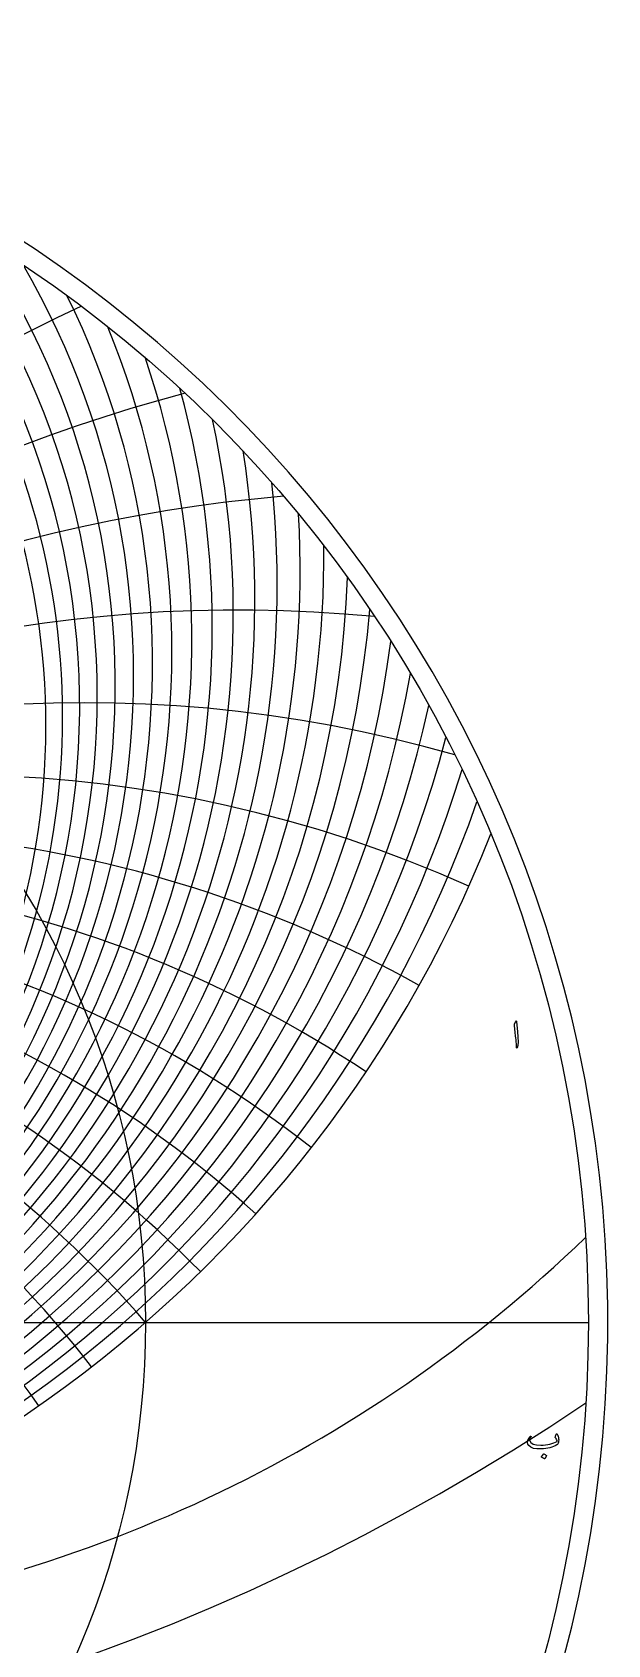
# Model space of a CAD drawing. Header units: millimetres. Extents: x -256 to 256, y -256 to 260.
# Drawn here: x 141.7 to 256.1, y -64 to 256 of the extents above; entities that cross this region are included whole.
import ezdxf

# ---------------------------------------------------------------- set-up
doc = ezdxf.new("R2010")
doc.units = ezdxf.units.MM
for name, color, linetype in [('CUT_OUTER', 1, 'Continuous'), ('ENGRAVE', 7, 'Continuous'), ('ENGRAVE_FINE', 8, 'Continuous'), ('TEXT', 5, 'Continuous')]:
    doc.layers.add(name, color=color, linetype=linetype)

msp = doc.modelspace()

# ---------------------------------------------------------------- linework, layer by layer
at = {"layer": 'CUT_OUTER'}
msp.add_arc((0, 0), 256.05, 91.4063, 88.5938, dxfattribs=at)
at = {"layer": 'ENGRAVE'}
msp.add_lwpolyline([(-252.2, 0), (252.2, 0)], dxfattribs=at)
for radius in [252.2, 164.25]:
    msp.add_circle((0, 0), radius, dxfattribs=at)
for centre, radius, start, end in [((0, 124.2), 154.64, 140.8251, 39.1749), ((0, 135.49), 173.42, 161.163, 18.837), ((0, 149.4), 194.95, 176.776, 3.224), ((0, 166.79), 220.16, 189.9456, 350.0544), ((0, 188.95), 250.36, 201.5662, 338.4338), ((0, -142.78), 217.63, 41, 139), ((0, -142.78), 217.63, 41, 139), ((58.22, 217.27), 278.52, 276.3158, 313.9837)]:
    msp.add_arc(centre, radius, start, end, dxfattribs=at)
at = {"layer": 'ENGRAVE_FINE'}
for centre, radius, start, end in [((0, 118.42), 144.44, 122.9058, 57.0942), ((0, 120.27), 147.76, 129.8014, 50.1986), ((0, 122.2), 151.16, 135.6535, 44.3465), ((0, 126.28), 158.21, 145.5075, 34.4925), ((0, 128.45), 161.86, 149.8167, 30.1833), ((0, 130.7), 165.61, 153.8291, 26.1709), ((310.81, -142.78), 379.43, 114.8212, 166.5534), ((310.81, -142.78), 379.43, 114.8212, 166.5534), ((0, 133.05), 169.46, 157.5981, 22.4019), ((0, 138.04), 177.48, 164.5537, 15.4463), ((259.37, -142.78), 338.58, 104.9367, 164.5013), ((259.37, -142.78), 338.58, 104.9367, 164.5013), ((0, 140.7), 181.66, 167.7934, 12.2066), ((0, 143.48), 185.96, 170.9008, 9.0992), ((0, 146.38), 190.39, 173.8908, 6.1092), ((217.63, -142.78), 307.78, 94.8376, 162.3933), ((217.63, -142.78), 307.78, 94.8376, 162.3933), ((0, 152.57), 199.67, 179.5668, 0.4332), ((0, 155.88), 204.53, 182.2721, 357.7279), ((0, 159.35), 209.56, 184.8995, 355.1005), ((182.62, -142.78), 284.1, 84.5176, 160.2203), ((182.62, -142.78), 284.1, 84.5176, 160.2203), ((0, 162.98), 214.77, 187.4554, 352.5446), ((0, 170.79), 225.75, 192.3751, 347.6249), ((152.39, -142.78), 265.68, 73.9888, 157.9722), ((152.39, -142.78), 265.68, 73.9888, 157.9722), ((0, 174.99), 231.54, 194.7482, 345.2518), ((0, 179.4), 237.57, 197.0688, 342.9312), ((125.65, -142.78), 251.3, 65.8532, 155.6378), ((125.65, -142.78), 251.3, 65.8532, 155.6378), ((0, 184.05), 243.83, 199.3405, 340.6595), ((101.48, -142.78), 240.13, 60.8158, 153.2046), ((101.48, -142.78), 240.13, 60.8158, 153.2046), ((79.21, -142.78), 231.6, 56.2011, 150.6588), ((79.21, -142.78), 231.6, 56.2011, 150.6588), ((58.31, -142.78), 225.31, 51.9559, 147.9845), ((58.31, -142.78), 225.31, 51.9559, 147.9845), ((-38.37, -142.78), 220.99, 34.836, 131.9666), ((-38.37, -142.78), 220.99, 34.836, 131.9666), ((38.37, -142.78), 220.99, 48.0334, 145.164), ((38.37, -142.78), 220.99, 48.0334, 145.164), ((-19.04, -142.78), 218.47, 37.8231, 135.6068), ((-19.04, -142.78), 218.47, 37.8231, 135.6068), ((19.04, -142.78), 218.47, 44.3932, 142.1769), ((19.04, -142.78), 218.47, 44.3932, 142.1769), ((0, 357.19), 450.12, 236.0019, 303.9981)]:
    msp.add_arc(centre, radius, start, end, dxfattribs=at)
at = {"layer": 'TEXT'}
for points in [[(237.72, 59.61), (237.79, 59.76), (237.85, 59.81), (237.9, 59.77), (237.93, 59.63), (238.1, 57.73), (238.21, 56.57), (238.23, 55.64), (238.18, 54.94), (238.03, 54.48), (238.01, 54.44), (237.99, 54.42), (237.97, 54.42), (237.95, 54.44), (237.94, 54.46), (237.93, 54.49), (237.92, 54.52), (237.92, 54.57), (237.92, 54.9), (237.9, 55.26), (237.87, 55.63), (237.83, 56.03), (237.82, 56.13), (237.78, 56.41), (237.73, 56.87), (237.66, 57.5), (237.49, 58.9), (237.49, 58.98), (237.49, 59.05), (237.5, 59.11), (237.52, 59.17)], [(245.97, -22.19), (246.02, -22.25), (246.07, -22.33), (246.11, -22.41), (246.15, -22.49), (246.18, -22.58), (246.21, -22.68), (246.24, -22.78), (246.26, -22.89), (246.29, -23.11), (246.3, -23.33), (246.28, -23.55), (246.25, -23.76), (246.19, -23.95), (246.12, -24.1), (246.04, -24.22), (245.94, -24.3), (245.62, -24.47), (245.28, -24.62), (244.92, -24.75), (244.54, -24.87), (244.15, -24.96), (243.73, -25.04), (243.29, -25.09), (242.84, -25.12), (241.99, -25.11), (241.29, -25), (240.74, -24.77), (240.35, -24.43), (240.18, -24.16), (240.11, -23.87), (240.12, -23.57), (240.22, -23.24), (240.26, -23.17), (240.29, -23.1), (240.34, -23.03), (240.39, -22.95), (240.44, -22.88), (240.5, -22.8), (240.57, -22.72), (240.64, -22.64), (240.66, -22.62), (240.69, -22.6), (240.71, -22.6), (240.74, -22.6), (240.76, -22.61), (240.77, -22.62), (240.79, -22.64), (240.8, -22.66), (240.8, -22.68), (240.8, -22.71), (240.79, -22.73), (240.77, -22.75), (240.71, -22.83), (240.65, -22.91), (240.59, -22.99), (240.55, -23.08), (240.52, -23.16), (240.5, -23.24), (240.5, -23.32), (240.51, -23.4), (240.75, -23.83), (241.21, -24.14), (241.87, -24.32), (242.75, -24.36), (243.24, -24.35), (243.7, -24.31), (244.14, -24.24), (244.55, -24.16), (244.95, -24.05), (245.32, -23.93), (245.67, -23.78), (246, -23.61), (245.97, -23.45), (245.89, -23.27), (245.78, -23.07), (245.63, -22.86), (245.62, -22.84), (245.62, -22.8), (245.63, -22.75), (245.64, -22.68), (245.65, -22.67), (245.65, -22.66), (245.65, -22.66), (245.65, -22.65), (245.67, -22.55), (245.71, -22.44), (245.76, -22.32), (245.82, -22.19), (245.85, -22.15), (245.88, -22.13), (245.92, -22.15), (245.97, -22.19)], [(243.26, -26.13), (243.27, -26.12), (243.29, -26.11), (243.31, -26.11), (243.33, -26.11), (243.48, -26.17), (243.62, -26.25), (243.75, -26.34), (243.88, -26.44), (243.89, -26.45), (243.89, -26.47), (243.89, -26.49), (243.88, -26.5), (243.52, -27.09), (243.51, -27.1), (243.49, -27.11), (243.47, -27.1), (243.44, -27.08), (243.42, -27.07), (243.39, -27.04), (243.34, -27.01), (243.28, -26.97), (243.21, -26.93), (243.12, -26.87), (243.02, -26.81), (242.9, -26.74), (242.89, -26.73), (242.88, -26.72), (242.88, -26.71), (242.89, -26.69)]]:
    msp.add_lwpolyline(points, close=True, dxfattribs=at)

doc.saveas('drawing.dxf')
